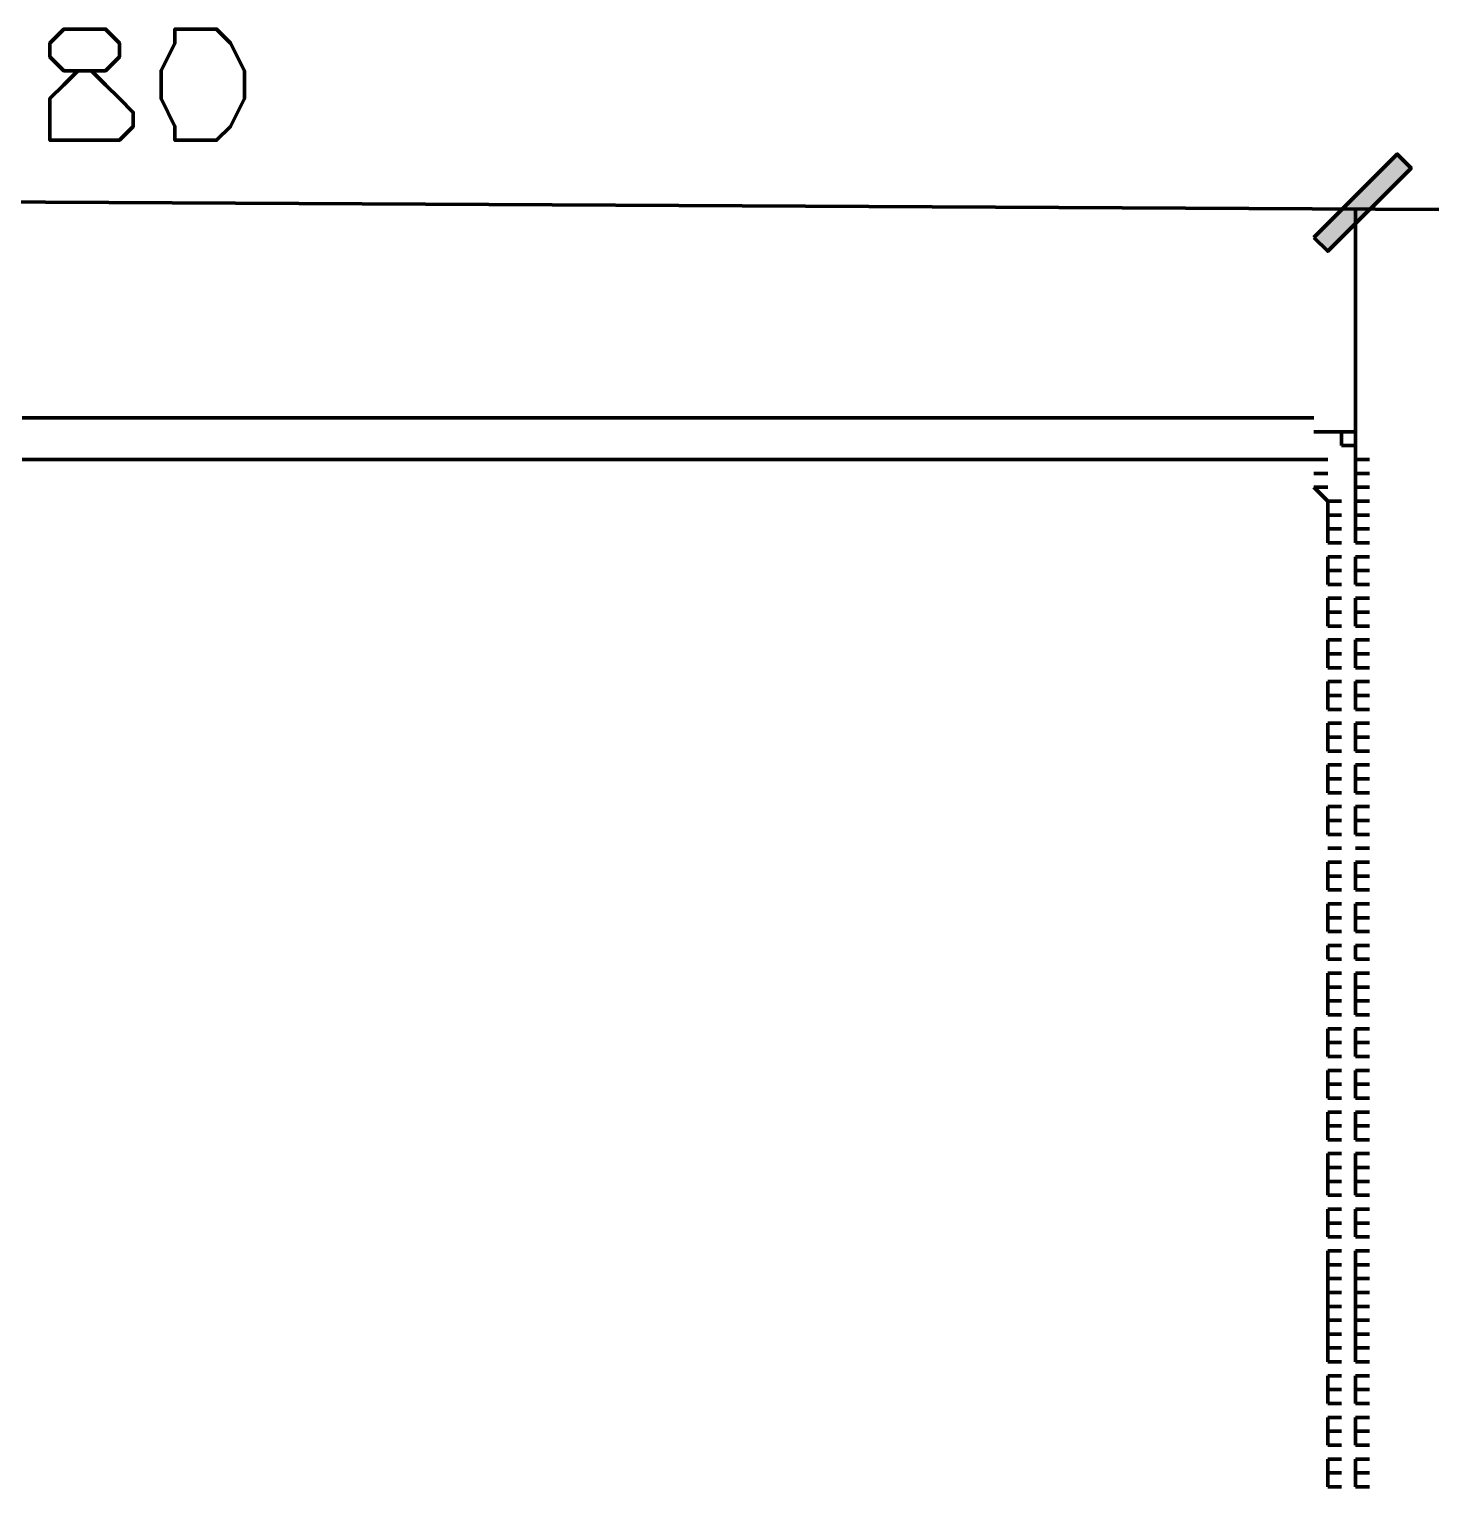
# Model space of a CAD drawing. Header units: inches. Extents: x 16 to 776, y 37 to 575.
# Drawn here: x 628.08 to 645, y 392.5 to 410 of the extents above; entities that cross this region are included whole.
import ezdxf

# ---------------------------------------------------------------- set-up
doc = ezdxf.new("R2010")
doc.units = ezdxf.units.IN
doc.header["$MEASUREMENT"] = 0
doc.layers.add('H', color=7, linetype='CONTINUOUS', lineweight=100)
doc.layers.add('P', color=250, linetype='CONTINUOUS', lineweight=100)

msp = doc.modelspace()

# ---------------------------------------------------------------- hatches: boundary and pattern name
at = {"layer": 'H', "linetype": 'Continuous'}
for points in [[(643.5, 407.5), (643.667, 407.333), (644.5, 408.5)], [(643.667, 407.333), (644.5, 408.5), (644.667, 408.333)]]:
    msp.add_hatch(color=0, dxfattribs=at).paths.add_polyline_path(points)

# ---------------------------------------------------------------- linework, layer by layer
at = {"layer": 'P', "color": 0, "linetype": 'Continuous'}
for points in [[(628.5, 410), (628.5, 410), (628.333, 409.833), (628.333, 409.667), (628.5, 409.5), (628.5, 409.5), (628.833, 409.5), (629, 409.333), (629.167, 409.167), (629.333, 409), (629.333, 408.833), (629.167, 408.667), (629, 408.667), (629, 408.667), (628.5, 408.667), (628.5, 408.667), (628.333, 408.667), (628.333, 408.833), (628.333, 409), (628.333, 409.167), (628.5, 409.333), (628.667, 409.5), (629, 409.5), (629, 409.5), (629.167, 409.667), (629.167, 409.833), (629, 410), (629, 410), (628.5, 410)], [(630, 410), (629.833, 410), (629.833, 409.833), (629.667, 409.5), (629.667, 409.167), (629.833, 408.833), (629.833, 408.667), (630, 408.667), (630.167, 408.667), (630.333, 408.667), (630.5, 408.833), (630.667, 409.167), (630.667, 409.5), (630.5, 409.833), (630.333, 410), (630.167, 410), (630, 410)], [(643.5, 407.5), (643.667, 407.333), (644.667, 408.333), (644.5, 408.5), (643.5, 407.5)], [(613.833, 408), (645, 407.833)], [(644, 404.333), (644, 407.833)], [(628, 405.333), (628.167, 405.333)], [(628.167, 405.333), (628.333, 405.333)], [(628.167, 405.333), (628.333, 405.333)], [(628.333, 405.333), (628.5, 405.333)], [(628.333, 405.333), (628.5, 405.333)], [(628.5, 405.333), (628.5, 405.333)], [(628.5, 405.333), (628.5, 405.333)], [(628.5, 405.333), (628.667, 405.333)], [(628.5, 405.333), (628.667, 405.333)], [(628.667, 405.333), (628.833, 405.333)], [(628.833, 405.333), (629, 405.333)], [(628.833, 405.333), (629, 405.333)], [(629, 405.333), (629, 405.333)], [(629, 405.333), (629, 405.333)], [(629, 405.333), (629.167, 405.333)], [(629, 405.333), (629.167, 405.333)], [(629.167, 405.333), (629.333, 405.333)], [(629.333, 405.333), (629.333, 405.333)], [(629.333, 405.333), (629.333, 405.333)], [(629.333, 405.333), (629.5, 405.333)], [(629.333, 405.333), (629.5, 405.333)], [(629.5, 405.333), (629.667, 405.333)], [(629.5, 405.333), (629.667, 405.333)], [(629.667, 405.333), (629.833, 405.333)], [(629.833, 405.333), (629.833, 405.333)], [(629.833, 405.333), (629.833, 405.333)], [(629.833, 405.333), (630, 405.333)], [(629.833, 405.333), (630, 405.333)], [(630, 405.333), (630.167, 405.333)], [(630, 405.333), (630.167, 405.333)], [(630.167, 405.333), (630.167, 405.333)], [(630.167, 405.333), (630.333, 405.333)], [(630.167, 405.333), (630.333, 405.333)], [(630.333, 405.333), (630.5, 405.333)], [(630.333, 405.333), (630.5, 405.333)], [(630.5, 405.333), (630.667, 405.333)], [(630.5, 405.333), (630.667, 405.333)], [(630.667, 405.333), (630.667, 405.333)], [(630.667, 405.333), (630.667, 405.333)], [(630.667, 405.333), (630.833, 405.333)], [(630.667, 405.333), (630.833, 405.333)], [(630.833, 405.333), (631, 405.333)], [(631, 405.333), (631, 405.333)], [(631, 405.333), (631, 405.333)], [(631, 405.333), (631.167, 405.333)], [(631, 405.333), (631.167, 405.333)], [(631.167, 405.333), (631.333, 405.333)], [(631.167, 405.333), (631.333, 405.333)], [(631.333, 405.333), (631.5, 405.333)], [(631.5, 405.333), (631.5, 405.333)], [(631.5, 405.333), (631.5, 405.333)], [(631.5, 405.333), (631.667, 405.333)], [(631.5, 405.333), (631.667, 405.333)], [(631.667, 405.333), (631.833, 405.333)], [(631.667, 405.333), (631.833, 405.333)], [(631.833, 405.333), (632, 405.333)], [(632, 405.333), (632, 405.333)], [(632, 405.333), (632, 405.333)], [(632, 405.333), (632.167, 405.333)], [(632, 405.333), (632.167, 405.333)], [(632.167, 405.333), (632.333, 405.333)], [(632.167, 405.333), (632.333, 405.333)], [(632.333, 405.333), (632.333, 405.333)], [(632.333, 405.333), (632.5, 405.333)], [(632.333, 405.333), (632.5, 405.333)], [(632.5, 405.333), (632.667, 405.333)], [(632.5, 405.333), (632.667, 405.333)], [(632.667, 405.333), (632.833, 405.333)], [(632.667, 405.333), (632.833, 405.333)], [(632.833, 405.333), (632.833, 405.333)], [(632.833, 405.333), (632.833, 405.333)], [(632.833, 405.333), (633, 405.333)], [(633, 405.333), (633.167, 405.333)], [(633, 405.333), (633.167, 405.333)], [(633.167, 405.333), (633.167, 405.333)], [(633.167, 405.333), (633.167, 405.333)], [(633.167, 405.333), (633.333, 405.333)], [(633.167, 405.333), (633.333, 405.333)], [(633.333, 405.333), (633.5, 405.333)], [(633.5, 405.333), (633.667, 405.333)], [(633.5, 405.333), (633.667, 405.333)], [(633.667, 405.333), (633.667, 405.333)], [(633.667, 405.333), (633.667, 405.333)], [(633.667, 405.333), (633.833, 405.333)], [(633.667, 405.333), (633.833, 405.333)], [(633.833, 405.333), (634, 405.333)], [(634, 405.333), (634, 405.333)], [(634, 405.333), (634, 405.333)], [(634, 405.333), (634.167, 405.333)], [(634, 405.333), (634.167, 405.333)], [(634.167, 405.333), (634.333, 405.333)], [(634.167, 405.333), (634.333, 405.333)], [(634.333, 405.333), (634.5, 405.333)], [(634.333, 405.333), (634.5, 405.333)], [(634.5, 405.333), (634.5, 405.333)], [(634.5, 405.333), (634.667, 405.333)], [(634.5, 405.333), (634.667, 405.333)], [(634.667, 405.333), (634.833, 405.333)], [(634.667, 405.333), (634.833, 405.333)], [(634.833, 405.333), (635, 405.333)], [(634.833, 405.333), (635, 405.333)], [(635, 405.333), (635, 405.333)], [(635, 405.333), (635.167, 405.333)], [(635, 405.333), (635.167, 405.333)], [(635.167, 405.333), (635.333, 405.333)], [(635.167, 405.333), (635.333, 405.333)], [(635.333, 405.333), (635.333, 405.333)], [(635.333, 405.333), (635.333, 405.333)], [(635.333, 405.333), (635.5, 405.333)], [(635.5, 405.333), (635.667, 405.333)], [(635.5, 405.333), (635.667, 405.333)], [(635.667, 405.333), (635.833, 405.333)], [(635.667, 405.333), (635.833, 405.333)], [(635.833, 405.333), (635.833, 405.333)], [(635.833, 405.333), (635.833, 405.333)], [(635.833, 405.333), (636, 405.333)], [(636, 405.333), (636.167, 405.333)], [(636, 405.333), (636.167, 405.333)], [(636.167, 405.333), (636.167, 405.333)], [(636.167, 405.333), (636.167, 405.333)], [(636.167, 405.333), (636.333, 405.333)], [(636.167, 405.333), (636.333, 405.333)], [(636.333, 405.333), (636.5, 405.333)], [(636.333, 405.333), (636.5, 405.333)], [(636.5, 405.333), (636.667, 405.333)], [(636.667, 405.333), (636.667, 405.333)], [(636.667, 405.333), (636.667, 405.333)], [(636.667, 405.333), (636.833, 405.333)], [(636.667, 405.333), (636.833, 405.333)], [(636.833, 405.333), (637, 405.333)], [(636.833, 405.333), (637, 405.333)], [(637, 405.333), (637, 405.333)], [(637, 405.333), (637.167, 405.333)], [(637, 405.333), (637.167, 405.333)], [(637.167, 405.333), (637.333, 405.333)], [(637.167, 405.333), (637.333, 405.333)], [(637.333, 405.333), (637.5, 405.333)], [(637.333, 405.333), (637.5, 405.333)], [(637.5, 405.333), (637.5, 405.333)], [(637.5, 405.333), (637.667, 405.333)], [(637.5, 405.333), (637.667, 405.333)], [(637.667, 405.333), (637.833, 405.333)], [(637.667, 405.333), (637.833, 405.333)], [(637.833, 405.333), (638, 405.333)], [(637.833, 405.333), (638, 405.333)], [(638, 405.333), (638, 405.333)], [(638, 405.333), (638.167, 405.333)], [(638, 405.333), (638.167, 405.333)], [(638.167, 405.333), (638.333, 405.333)], [(638.167, 405.333), (638.333, 405.333)], [(638.333, 405.333), (638.333, 405.333)], [(638.333, 405.333), (638.333, 405.333)], [(638.333, 405.333), (638.5, 405.333)], [(638.333, 405.333), (638.5, 405.333)], [(638.5, 405.333), (638.667, 405.333)], [(638.5, 405.333), (638.667, 405.333)], [(638.667, 405.333), (638.833, 405.333)], [(638.833, 405.333), (638.833, 405.333)], [(638.833, 405.333), (638.833, 405.333)], [(638.833, 405.333), (639, 405.333)], [(638.833, 405.333), (639, 405.333)], [(639, 405.333), (639.167, 405.333)], [(639, 405.333), (639.167, 405.333)], [(639.167, 405.333), (639.167, 405.333)], [(639.167, 405.333), (639.333, 405.333)], [(639.167, 405.333), (639.333, 405.333)], [(639.333, 405.333), (639.5, 405.333)], [(639.333, 405.333), (639.5, 405.333)], [(639.5, 405.333), (639.667, 405.333)], [(639.5, 405.333), (639.667, 405.333)], [(639.667, 405.333), (639.667, 405.333)], [(639.667, 405.333), (639.833, 405.333)], [(639.667, 405.333), (639.833, 405.333)], [(639.833, 405.333), (640, 405.333)], [(639.833, 405.333), (640, 405.333)], [(640, 405.333), (640, 405.333)], [(640, 405.333), (640, 405.333)], [(640, 405.333), (640.167, 405.333)], [(640.167, 405.333), (640.333, 405.333)], [(640.167, 405.333), (640.333, 405.333)], [(640.333, 405.333), (640.5, 405.333)], [(640.333, 405.333), (640.5, 405.333)], [(640.5, 405.333), (640.5, 405.333)], [(640.5, 405.333), (640.5, 405.333)], [(640.5, 405.333), (640.667, 405.333)], [(640.5, 405.333), (640.667, 405.333)], [(640.667, 405.333), (640.833, 405.333)], [(640.833, 405.333), (641, 405.333)], [(640.833, 405.333), (641, 405.333)], [(641, 405.333), (641, 405.333)], [(641, 405.333), (641, 405.333)], [(641, 405.333), (641.167, 405.333)], [(641, 405.333), (641.167, 405.333)], [(641.167, 405.333), (641.333, 405.333)], [(641.333, 405.333), (641.333, 405.333)], [(641.333, 405.333), (641.333, 405.333)], [(641.333, 405.333), (641.5, 405.333)], [(641.333, 405.333), (641.5, 405.333)], [(641.5, 405.333), (641.667, 405.333)], [(641.5, 405.333), (641.667, 405.333)], [(641.667, 405.333), (641.833, 405.333)], [(641.833, 405.333), (641.833, 405.333)], [(641.833, 405.333), (641.833, 405.333)], [(641.833, 405.333), (642, 405.333)], [(641.833, 405.333), (642, 405.333)], [(642, 405.333), (642.167, 405.333)], [(642, 405.333), (642.167, 405.333)], [(642.167, 405.333), (642.167, 405.333)], [(642.167, 405.333), (642.333, 405.333)], [(642.167, 405.333), (642.333, 405.333)], [(642.333, 405.333), (642.5, 405.333)], [(642.333, 405.333), (642.5, 405.333)], [(642.5, 405.333), (642.667, 405.333)], [(642.5, 405.333), (642.667, 405.333)], [(642.667, 405.333), (642.667, 405.333)], [(642.667, 405.333), (642.667, 405.333)], [(642.667, 405.333), (642.833, 405.333)], [(642.833, 405.333), (643, 405.333)], [(642.833, 405.333), (643, 405.333)], [(643, 405.333), (643, 405.333)], [(643, 405.333), (643, 405.333)], [(643, 405.333), (643.167, 405.333)], [(643, 405.333), (643.167, 405.333)], [(643.167, 405.333), (643.333, 405.333)], [(643.167, 405.333), (643.333, 405.333)], [(643.167, 405.333), (643.333, 405.333)], [(643.333, 405.333), (643.5, 405.333)], [(643.333, 405.333), (643.5, 405.333)], [(643.5, 405.333), (643.5, 405.333)], [(643.5, 405.333), (643.5, 405.333)], [(643.5, 405.167), (643.667, 405.167)], [(643.5, 405.167), (643.667, 405.167)], [(643.667, 405.167), (643.833, 405.167)], [(643.833, 405.167), (644, 405.167)], [(643.833, 405.167), (643.833, 405)], [(643.833, 405), (644, 405)], [(644, 405), (644, 405)], [(628, 404.833), (628.167, 404.833)], [(628.167, 404.833), (628.333, 404.833)], [(628.167, 404.833), (628.333, 404.833)], [(628.333, 404.833), (628.5, 404.833)], [(628.333, 404.833), (628.5, 404.833)], [(628.5, 404.833), (628.5, 404.833)], [(628.5, 404.833), (628.5, 404.833)], [(628.5, 404.833), (628.667, 404.833)], [(628.5, 404.833), (628.667, 404.833)], [(628.667, 404.833), (628.833, 404.833)], [(628.833, 404.833), (629, 404.833)], [(628.833, 404.833), (629, 404.833)], [(629, 404.833), (629, 404.833)], [(629, 404.833), (629, 404.833)], [(629, 404.833), (629.167, 404.833)], [(629, 404.833), (629.167, 404.833)], [(629.167, 404.833), (629.333, 404.833)], [(629.333, 404.833), (629.333, 404.833)], [(629.333, 404.833), (629.333, 404.833)], [(629.333, 404.833), (629.5, 404.833)], [(629.333, 404.833), (629.5, 404.833)], [(629.5, 404.833), (629.667, 404.833)], [(629.5, 404.833), (629.667, 404.833)], [(629.667, 404.833), (629.833, 404.833)], [(629.833, 404.833), (629.833, 404.833)], [(629.833, 404.833), (629.833, 404.833)], [(629.833, 404.833), (630, 404.833)], [(629.833, 404.833), (630, 404.833)], [(630, 404.833), (630.167, 404.833)], [(630, 404.833), (630.167, 404.833)], [(630.167, 404.833), (630.167, 404.833)], [(630.167, 404.833), (630.333, 404.833)], [(630.167, 404.833), (630.333, 404.833)], [(630.333, 404.833), (630.5, 404.833)], [(630.333, 404.833), (630.5, 404.833)], [(630.5, 404.833), (630.667, 404.833)], [(630.5, 404.833), (630.667, 404.833)], [(630.667, 404.833), (630.667, 404.833)], [(630.667, 404.833), (630.667, 404.833)], [(630.667, 404.833), (630.833, 404.833)], [(630.667, 404.833), (630.833, 404.833)], [(630.833, 404.833), (631, 404.833)], [(631, 404.833), (631, 404.833)], [(631, 404.833), (631, 404.833)], [(631, 404.833), (631.167, 404.833)], [(631, 404.833), (631.167, 404.833)], [(631.167, 404.833), (631.333, 404.833)], [(631.167, 404.833), (631.333, 404.833)], [(631.333, 404.833), (631.5, 404.833)], [(631.5, 404.833), (631.5, 404.833)], [(631.5, 404.833), (631.5, 404.833)], [(631.5, 404.833), (631.667, 404.833)], [(631.5, 404.833), (631.667, 404.833)], [(631.667, 404.833), (631.833, 404.833)], [(631.667, 404.833), (631.833, 404.833)], [(631.833, 404.833), (632, 404.833)], [(632, 404.833), (632, 404.833)], [(632, 404.833), (632, 404.833)], [(632, 404.833), (632.167, 404.833)], [(632, 404.833), (632.167, 404.833)], [(632.167, 404.833), (632.333, 404.833)], [(632.167, 404.833), (632.333, 404.833)], [(632.333, 404.833), (632.333, 404.833)], [(632.333, 404.833), (632.5, 404.833)], [(632.333, 404.833), (632.5, 404.833)], [(632.5, 404.833), (632.667, 404.833)], [(632.5, 404.833), (632.667, 404.833)], [(632.667, 404.833), (632.833, 404.833)], [(632.667, 404.833), (632.833, 404.833)], [(632.833, 404.833), (632.833, 404.833)], [(632.833, 404.833), (632.833, 404.833)], [(632.833, 404.833), (633, 404.833)], [(633, 404.833), (633.167, 404.833)], [(633, 404.833), (633.167, 404.833)], [(633.167, 404.833), (633.167, 404.833)], [(633.167, 404.833), (633.167, 404.833)], [(633.167, 404.833), (633.333, 404.833)], [(633.167, 404.833), (633.333, 404.833)], [(633.333, 404.833), (633.5, 404.833)], [(633.5, 404.833), (633.667, 404.833)], [(633.5, 404.833), (633.667, 404.833)], [(633.667, 404.833), (633.667, 404.833)], [(633.667, 404.833), (633.667, 404.833)], [(633.667, 404.833), (633.833, 404.833)], [(633.667, 404.833), (633.833, 404.833)], [(633.833, 404.833), (634, 404.833)], [(634, 404.833), (634, 404.833)], [(634, 404.833), (634, 404.833)], [(634, 404.833), (634.167, 404.833)], [(634, 404.833), (634.167, 404.833)], [(634.167, 404.833), (634.333, 404.833)], [(634.167, 404.833), (634.333, 404.833)], [(634.333, 404.833), (634.5, 404.833)], [(634.333, 404.833), (634.5, 404.833)], [(634.5, 404.833), (634.5, 404.833)], [(634.5, 404.833), (634.667, 404.833)], [(634.5, 404.833), (634.667, 404.833)], [(634.667, 404.833), (634.833, 404.833)], [(634.667, 404.833), (634.833, 404.833)], [(634.833, 404.833), (635, 404.833)], [(634.833, 404.833), (635, 404.833)], [(635, 404.833), (635, 404.833)], [(635, 404.833), (635.167, 404.833)], [(635, 404.833), (635.167, 404.833)], [(635.167, 404.833), (635.333, 404.833)], [(635.167, 404.833), (635.333, 404.833)], [(635.333, 404.833), (635.333, 404.833)], [(635.333, 404.833), (635.333, 404.833)], [(635.333, 404.833), (635.5, 404.833)], [(635.5, 404.833), (635.667, 404.833)], [(635.5, 404.833), (635.667, 404.833)], [(635.667, 404.833), (635.833, 404.833)], [(635.667, 404.833), (635.833, 404.833)], [(635.833, 404.833), (635.833, 404.833)], [(635.833, 404.833), (635.833, 404.833)], [(635.833, 404.833), (636, 404.833)], [(636, 404.833), (636.167, 404.833)], [(636, 404.833), (636.167, 404.833)], [(636.167, 404.833), (636.167, 404.833)], [(636.167, 404.833), (636.167, 404.833)], [(636.167, 404.833), (636.333, 404.833)], [(636.167, 404.833), (636.333, 404.833)], [(636.333, 404.833), (636.5, 404.833)], [(636.333, 404.833), (636.5, 404.833)], [(636.5, 404.833), (636.667, 404.833)], [(636.667, 404.833), (636.667, 404.833)], [(636.667, 404.833), (636.667, 404.833)], [(636.667, 404.833), (636.833, 404.833)], [(636.667, 404.833), (636.833, 404.833)], [(636.833, 404.833), (637, 404.833)], [(636.833, 404.833), (637, 404.833)], [(637, 404.833), (637, 404.833)], [(637, 404.833), (637.167, 404.833)], [(637, 404.833), (637.167, 404.833)], [(637.167, 404.833), (637.333, 404.833)], [(637.167, 404.833), (637.333, 404.833)], [(637.333, 404.833), (637.5, 404.833)], [(637.333, 404.833), (637.5, 404.833)], [(637.5, 404.833), (637.5, 404.833)], [(637.5, 404.833), (637.667, 404.833)], [(637.5, 404.833), (637.667, 404.833)], [(637.667, 404.833), (637.833, 404.833)], [(637.667, 404.833), (637.833, 404.833)], [(637.833, 404.833), (638, 404.833)], [(637.833, 404.833), (638, 404.833)], [(638, 404.833), (638, 404.833)], [(638, 404.833), (638.167, 404.833)], [(638, 404.833), (638.167, 404.833)], [(638.167, 404.833), (638.333, 404.833)], [(638.167, 404.833), (638.333, 404.833)], [(638.333, 404.833), (638.333, 404.833)], [(638.333, 404.833), (638.333, 404.833)], [(638.333, 404.833), (638.5, 404.833)], [(638.333, 404.833), (638.5, 404.833)], [(638.5, 404.833), (638.667, 404.833)], [(638.5, 404.833), (638.667, 404.833)], [(638.667, 404.833), (638.833, 404.833)], [(638.833, 404.833), (638.833, 404.833)], [(638.833, 404.833), (638.833, 404.833)], [(638.833, 404.833), (639, 404.833)], [(638.833, 404.833), (639, 404.833)], [(639, 404.833), (639.167, 404.833)], [(639, 404.833), (639.167, 404.833)], [(639.167, 404.833), (639.167, 404.833)], [(639.167, 404.833), (639.333, 404.833)], [(639.167, 404.833), (639.333, 404.833)], [(639.333, 404.833), (639.5, 404.833)], [(639.333, 404.833), (639.5, 404.833)], [(639.5, 404.833), (639.667, 404.833)], [(639.5, 404.833), (639.667, 404.833)], [(639.667, 404.833), (639.667, 404.833)], [(639.667, 404.833), (639.833, 404.833)], [(639.667, 404.833), (639.833, 404.833)], [(639.833, 404.833), (640, 404.833)], [(639.833, 404.833), (640, 404.833)], [(640, 404.833), (640, 404.833)], [(640, 404.833), (640, 404.833)], [(640, 404.833), (640.167, 404.833)], [(640.167, 404.833), (640.333, 404.833)], [(640.167, 404.833), (640.333, 404.833)], [(640.333, 404.833), (640.5, 404.833)], [(640.333, 404.833), (640.5, 404.833)], [(640.5, 404.833), (640.5, 404.833)], [(640.5, 404.833), (640.5, 404.833)], [(640.5, 404.833), (640.667, 404.833)], [(640.5, 404.833), (640.667, 404.833)], [(640.667, 404.833), (640.833, 404.833)], [(640.833, 404.833), (641, 404.833)], [(640.833, 404.833), (641, 404.833)], [(641, 404.833), (641, 404.833)], [(641, 404.833), (641, 404.833)], [(641, 404.833), (641.167, 404.833)], [(641, 404.833), (641.167, 404.833)], [(641.167, 404.833), (641.333, 404.833)], [(641.333, 404.833), (641.333, 404.833)], [(641.333, 404.833), (641.333, 404.833)], [(641.333, 404.833), (641.5, 404.833)], [(641.333, 404.833), (641.5, 404.833)], [(641.5, 404.833), (641.667, 404.833)], [(641.5, 404.833), (641.667, 404.833)], [(641.667, 404.833), (641.833, 404.833)], [(641.833, 404.833), (641.833, 404.833)], [(641.833, 404.833), (641.833, 404.833)], [(641.833, 404.833), (642, 404.833)], [(641.833, 404.833), (642, 404.833)], [(642, 404.833), (642.167, 404.833)], [(642, 404.833), (642.167, 404.833)], [(642.167, 404.833), (642.167, 404.833)], [(642.167, 404.833), (642.333, 404.833)], [(642.167, 404.833), (642.333, 404.833)], [(642.333, 404.833), (642.5, 404.833)], [(642.333, 404.833), (642.5, 404.833)], [(642.5, 404.833), (642.667, 404.833)], [(642.5, 404.833), (642.667, 404.833)], [(642.667, 404.833), (642.667, 404.833)], [(642.667, 404.833), (642.667, 404.833)], [(642.667, 404.833), (642.833, 404.833)], [(642.833, 404.833), (643, 404.833)], [(642.833, 404.833), (643, 404.833)], [(643, 404.833), (643, 404.833)], [(643, 404.833), (643, 404.833)], [(643, 404.833), (643.167, 404.833)], [(643, 404.833), (643.167, 404.833)], [(643.167, 404.833), (643.333, 404.833)], [(643.167, 404.833), (643.333, 404.833)], [(643.167, 404.833), (643.333, 404.833)], [(643.333, 404.833), (643.5, 404.833)], [(643.333, 404.833), (643.5, 404.833)], [(643.5, 404.833), (643.5, 404.833)], [(643.5, 404.833), (643.5, 404.833)], [(643.5, 404.833), (643.667, 404.833)], [(644, 404.833), (644, 404.833)], [(644, 404.833), (644, 404.833)], [(644, 404.833), (644.167, 404.833)], [(644, 404.833), (644.167, 404.833)], [(643.5, 404.667), (643.667, 404.667)], [(643.5, 404.667), (643.667, 404.667)], [(644, 404.667), (644.167, 404.667)], [(644, 404.667), (644, 404.5)], [(643.5, 404.5), (643.667, 404.5)], [(643.5, 404.5), (643.667, 404.333)], [(644, 404.5), (644.167, 404.5)], [(644, 404.5), (644, 404.333)], [(643.667, 404.333), (643.833, 404.333)], [(643.667, 404.333), (643.833, 404.333)], [(643.667, 404.333), (643.833, 404.333)], [(643.667, 404.333), (643.667, 404.167)], [(643.667, 404.333), (643.833, 404.333)], [(644, 404.333), (644.167, 404.333)], [(644, 404.333), (644.167, 404.333)], [(644, 404.333), (644.167, 404.333)], [(644, 404.333), (644, 404.167)], [(644, 404.333), (644.167, 404.333)], [(643.667, 404.167), (643.833, 404.167)], [(643.667, 404.167), (643.667, 404)], [(644, 404.167), (644.167, 404.167)], [(644, 404.167), (644, 404)], [(643.667, 404), (643.833, 404)], [(643.667, 404), (643.667, 404)], [(643.667, 404), (643.833, 404)], [(643.667, 404), (643.667, 403.833)], [(644, 404), (644.167, 404)], [(644, 404), (644, 404)], [(644, 404), (644.167, 404)], [(644, 404), (644, 403.833)], [(643.667, 403.833), (643.833, 403.833)], [(644, 403.833), (644.167, 403.833)], [(643.667, 403.667), (643.833, 403.667)], [(643.667, 403.667), (643.667, 403.5)], [(644, 403.667), (644.167, 403.667)], [(644, 403.667), (644, 403.5)], [(643.667, 403.5), (643.833, 403.5)], [(643.667, 403.5), (643.667, 403.5)], [(643.667, 403.5), (643.833, 403.5)], [(643.667, 403.5), (643.667, 403.333)], [(644, 403.5), (644.167, 403.5)], [(644, 403.5), (644, 403.5)], [(644, 403.5), (644.167, 403.5)], [(644, 403.5), (644, 403.333)], [(643.667, 403.333), (643.833, 403.333)], [(644, 403.333), (644.167, 403.333)], [(643.667, 403.167), (643.833, 403.167)], [(643.667, 403.167), (643.667, 403)], [(644, 403.167), (644.167, 403.167)], [(644, 403.167), (644, 403)], [(643.667, 403), (643.833, 403)], [(643.667, 403), (643.667, 403)], [(643.667, 403), (643.833, 403)], [(643.667, 403), (643.667, 402.833)], [(644, 403), (644.167, 403)], [(644, 403), (644, 403)], [(644, 403), (644.167, 403)], [(644, 403), (644, 402.833)], [(643.667, 402.833), (643.833, 402.833)], [(644, 402.833), (644.167, 402.833)], [(643.667, 402.667), (643.833, 402.667)], [(643.667, 402.667), (643.667, 402.667)], [(643.667, 402.667), (643.833, 402.667)], [(643.667, 402.667), (643.667, 402.5)], [(643.667, 402.5), (643.833, 402.5)], [(643.667, 402.5), (643.667, 402.333)], [(644, 402.667), (644.167, 402.667)], [(644, 402.667), (644, 402.667)], [(644, 402.667), (644.167, 402.667)], [(644, 402.667), (644, 402.5)], [(644, 402.5), (644.167, 402.5)], [(644, 402.5), (644, 402.333)], [(643.667, 402.333), (643.833, 402.333)], [(644, 402.333), (644.167, 402.333)], [(643.667, 402.167), (643.833, 402.167)], [(643.667, 402.167), (643.667, 402.167)], [(643.667, 402.167), (643.833, 402.167)], [(643.667, 402.167), (643.667, 402)], [(644, 402.167), (644.167, 402.167)], [(644, 402.167), (644, 402.167)], [(644, 402.167), (644.167, 402.167)], [(644, 402.167), (644, 402)], [(643.667, 402), (643.833, 402)], [(643.667, 402), (643.667, 401.833)], [(644, 402), (644.167, 402)], [(644, 402), (644, 401.833)], [(643.667, 401.833), (643.833, 401.833)], [(643.667, 401.833), (643.667, 401.833)], [(643.667, 401.833), (643.833, 401.833)], [(644, 401.833), (644.167, 401.833)], [(644, 401.833), (644, 401.833)], [(644, 401.833), (644.167, 401.833)], [(643.667, 401.667), (643.833, 401.667)], [(643.667, 401.667), (643.667, 401.5)], [(644, 401.667), (644.167, 401.667)], [(644, 401.667), (644, 401.5)], [(643.667, 401.5), (643.833, 401.5)], [(643.667, 401.5), (643.667, 401.333)], [(644, 401.5), (644.167, 401.5)], [(644, 401.5), (644, 401.333)], [(643.667, 401.333), (643.833, 401.333)], [(643.667, 401.333), (643.667, 401.333)], [(643.667, 401.333), (643.833, 401.333)], [(644, 401.333), (644.167, 401.333)], [(644, 401.333), (644, 401.333)], [(644, 401.333), (644.167, 401.333)], [(643.667, 401.167), (643.833, 401.167)], [(643.667, 401.167), (643.667, 401)], [(644, 401.167), (644.167, 401.167)], [(644, 401.167), (644, 401)], [(643.667, 401), (643.833, 401)], [(643.667, 401), (643.667, 401)], [(643.667, 401), (643.833, 401)], [(643.667, 401), (643.667, 400.833)], [(644, 401), (644.167, 401)], [(644, 401), (644, 401)], [(644, 401), (644.167, 401)], [(644, 401), (644, 400.833)], [(643.667, 400.833), (643.833, 400.833)], [(644, 400.833), (644.167, 400.833)], [(643.667, 400.667), (643.833, 400.667)], [(643.667, 400.667), (643.667, 400.5)], [(644, 400.667), (644.167, 400.667)], [(644, 400.667), (644, 400.5)], [(643.667, 400.5), (643.833, 400.5)], [(643.667, 400.5), (643.667, 400.5)], [(643.667, 400.5), (643.833, 400.5)], [(643.667, 400.5), (643.667, 400.333)], [(644, 400.5), (644.167, 400.5)], [(644, 400.5), (644, 400.5)], [(644, 400.5), (644.167, 400.5)], [(644, 400.5), (644, 400.333)], [(643.667, 400.333), (643.833, 400.333)], [(644, 400.333), (644.167, 400.333)], [(643.667, 400.167), (643.833, 400.167)], [(643.667, 400.167), (643.833, 400.167)], [(644, 400.167), (644.167, 400.167)], [(644, 400.167), (644.167, 400.167)], [(643.667, 400), (643.833, 400)], [(643.667, 400), (643.833, 400)], [(643.667, 400), (643.833, 400)], [(643.667, 400), (643.667, 399.833)], [(644, 400), (644.167, 400)], [(644, 400), (644.167, 400)], [(644, 400), (644.167, 400)], [(644, 400), (644, 399.833)], [(643.667, 399.833), (643.833, 399.833)], [(643.667, 399.833), (643.667, 399.667)], [(644, 399.833), (644.167, 399.833)], [(644, 399.833), (644, 399.667)], [(643.667, 399.667), (643.833, 399.667)], [(643.667, 399.667), (643.833, 399.667)], [(643.667, 399.667), (643.833, 399.667)], [(644, 399.667), (644.167, 399.667)], [(644, 399.667), (644.167, 399.667)], [(644, 399.667), (644.167, 399.667)], [(643.667, 399.5), (643.833, 399.5)], [(643.667, 399.5), (643.667, 399.333)], [(644, 399.5), (644.167, 399.5)], [(644, 399.5), (644, 399.333)], [(643.667, 399.333), (643.833, 399.333)], [(643.667, 399.333), (643.667, 399.167)], [(644, 399.333), (644.167, 399.333)], [(644, 399.333), (644, 399.167)], [(643.667, 399.167), (643.833, 399.167)], [(643.667, 399.167), (643.833, 399.167)], [(643.667, 399.167), (643.833, 399.167)], [(643.667, 399), (643.833, 399)], [(643.667, 399), (643.667, 398.833)], [(644, 399.167), (644.167, 399.167)], [(644, 399.167), (644.167, 399.167)], [(644, 399.167), (644.167, 399.167)], [(644, 399), (644.167, 399)], [(644, 399), (644, 398.833)], [(643.667, 398.833), (643.833, 398.833)], [(643.667, 398.833), (643.667, 398.833)], [(643.667, 398.833), (643.833, 398.833)], [(644, 398.833), (644.167, 398.833)], [(644, 398.833), (644, 398.833)], [(644, 398.833), (644.167, 398.833)], [(643.667, 398.667), (643.833, 398.667)], [(643.667, 398.667), (643.667, 398.5)], [(644, 398.667), (644.167, 398.667)], [(644, 398.667), (644, 398.5)], [(643.667, 398.5), (643.833, 398.5)], [(643.667, 398.5), (643.667, 398.333)], [(644, 398.5), (644.167, 398.5)], [(644, 398.5), (644, 398.333)], [(643.667, 398.333), (643.833, 398.333)], [(643.667, 398.333), (643.667, 398.333)], [(643.667, 398.333), (643.833, 398.333)], [(643.667, 398.333), (643.667, 398.167)], [(644, 398.333), (644.167, 398.333)], [(644, 398.333), (644, 398.333)], [(644, 398.333), (644.167, 398.333)], [(644, 398.333), (644, 398.167)], [(643.667, 398.167), (643.833, 398.167)], [(644, 398.167), (644.167, 398.167)], [(643.667, 398), (643.833, 398)], [(643.667, 398), (643.833, 398)], [(643.667, 398), (643.833, 398)], [(643.667, 398), (643.667, 397.833)], [(644, 398), (644.167, 398)], [(644, 398), (644.167, 398)], [(644, 398), (644.167, 398)], [(644, 398), (644, 397.833)], [(643.667, 397.833), (643.833, 397.833)], [(643.667, 397.833), (643.667, 397.667)], [(644, 397.833), (644.167, 397.833)], [(644, 397.833), (644, 397.667)], [(643.667, 397.667), (643.833, 397.667)], [(644, 397.667), (644.167, 397.667)], [(643.667, 397.5), (643.833, 397.5)], [(643.667, 397.5), (643.833, 397.5)], [(643.667, 397.5), (643.833, 397.5)], [(643.667, 397.5), (643.667, 397.333)], [(644, 397.5), (644.167, 397.5)], [(644, 397.5), (644.167, 397.5)], [(644, 397.5), (644.167, 397.5)], [(644, 397.5), (644, 397.333)], [(643.667, 397.333), (643.833, 397.333)], [(643.667, 397.333), (643.667, 397.167)], [(644, 397.333), (644.167, 397.333)], [(644, 397.333), (644, 397.167)], [(643.667, 397.167), (643.833, 397.167)], [(644, 397.167), (644.167, 397.167)], [(643.667, 397), (643.833, 397)], [(643.667, 397), (643.833, 397)], [(643.667, 397), (643.833, 397)], [(643.667, 397), (643.667, 396.833)], [(644, 397), (644.167, 397)], [(644, 397), (644.167, 397)], [(644, 397), (644.167, 397)], [(644, 397), (644, 396.833)], [(643.667, 396.833), (643.833, 396.833)], [(643.667, 396.833), (643.667, 396.667)], [(644, 396.833), (644.167, 396.833)], [(644, 396.833), (644, 396.667)], [(643.667, 396.667), (643.833, 396.667)], [(643.667, 396.667), (643.833, 396.667)], [(643.667, 396.667), (643.833, 396.667)], [(644, 396.667), (644.167, 396.667)], [(644, 396.667), (644.167, 396.667)], [(644, 396.667), (644.167, 396.667)], [(643.667, 396.5), (643.833, 396.5)], [(643.667, 396.5), (643.667, 396.333)], [(644, 396.5), (644.167, 396.5)], [(644, 396.5), (644, 396.333)], [(643.667, 396.333), (643.833, 396.333)], [(643.667, 396.333), (643.667, 396.167)], [(644, 396.333), (644.167, 396.333)], [(644, 396.333), (644, 396.167)], [(643.667, 396.167), (643.833, 396.167)], [(643.667, 396.167), (643.667, 396.167)], [(643.667, 396.167), (643.833, 396.167)], [(643.667, 396.167), (643.667, 396)], [(644, 396.167), (644.167, 396.167)], [(644, 396.167), (644, 396.167)], [(644, 396.167), (644.167, 396.167)], [(644, 396.167), (644, 396)], [(643.667, 396), (643.833, 396)], [(644, 396), (644.167, 396)], [(643.667, 395.833), (643.833, 395.833)], [(643.667, 395.833), (643.667, 395.833)], [(643.667, 395.833), (643.833, 395.833)], [(643.667, 395.833), (643.667, 395.667)], [(644, 395.833), (644.167, 395.833)], [(644, 395.833), (644, 395.833)], [(644, 395.833), (644.167, 395.833)], [(644, 395.833), (644, 395.667)], [(643.667, 395.667), (643.833, 395.667)], [(643.667, 395.667), (643.667, 395.5)], [(643.667, 395.5), (643.833, 395.5)], [(644, 395.667), (644.167, 395.667)], [(644, 395.667), (644, 395.5)], [(644, 395.5), (644.167, 395.5)], [(643.667, 395.333), (643.833, 395.333)], [(643.667, 395.333), (643.667, 395.333)], [(643.667, 395.333), (643.833, 395.333)], [(643.667, 395.333), (643.667, 395.167)], [(644, 395.333), (644.167, 395.333)], [(644, 395.333), (644, 395.333)], [(644, 395.333), (644.167, 395.333)], [(644, 395.333), (644, 395.167)], [(643.667, 395.167), (643.833, 395.167)], [(643.667, 395.167), (643.667, 395)], [(644, 395.167), (644.167, 395.167)], [(644, 395.167), (644, 395)], [(643.667, 395), (643.833, 395)], [(643.667, 395), (643.833, 395)], [(643.667, 395), (643.667, 394.833)], [(644, 395), (644.167, 395)], [(644, 395), (644.167, 395)], [(644, 395), (644, 394.833)], [(643.667, 394.833), (643.833, 394.833)], [(643.667, 394.833), (643.667, 394.667)], [(644, 394.833), (644.167, 394.833)], [(644, 394.833), (644, 394.667)], [(643.667, 394.667), (643.833, 394.667)], [(643.667, 394.667), (643.667, 394.5)], [(644, 394.667), (644.167, 394.667)], [(644, 394.667), (644, 394.5)], [(643.667, 394.5), (643.833, 394.5)], [(643.667, 394.5), (643.833, 394.5)], [(643.667, 394.5), (643.667, 394.333)], [(644, 394.5), (644.167, 394.5)], [(644, 394.5), (644.167, 394.5)], [(644, 394.5), (644, 394.333)], [(643.667, 394.333), (643.833, 394.333)], [(643.667, 394.333), (643.667, 394.167)], [(644, 394.333), (644.167, 394.333)], [(644, 394.333), (644, 394.167)], [(643.667, 394.167), (643.833, 394.167)], [(643.667, 394.167), (643.667, 394)], [(644, 394.167), (644.167, 394.167)], [(644, 394.167), (644, 394)], [(643.667, 394), (643.833, 394)], [(643.667, 394), (643.667, 394)], [(643.667, 394), (643.833, 394)], [(644, 394), (644.167, 394)], [(644, 394), (644, 394)], [(644, 394), (644.167, 394)], [(643.667, 393.833), (643.833, 393.833)], [(643.667, 393.833), (643.667, 393.667)], [(644, 393.833), (644.167, 393.833)], [(644, 393.833), (644, 393.667)], [(643.667, 393.667), (643.833, 393.667)], [(643.667, 393.667), (643.667, 393.667)], [(643.667, 393.667), (643.833, 393.667)], [(643.667, 393.667), (643.667, 393.5)], [(644, 393.667), (644.167, 393.667)], [(644, 393.667), (644, 393.667)], [(644, 393.667), (644.167, 393.667)], [(644, 393.667), (644, 393.5)], [(643.667, 393.5), (643.833, 393.5)], [(644, 393.5), (644.167, 393.5)], [(643.667, 393.333), (643.833, 393.333)], [(643.667, 393.333), (643.667, 393.167)], [(644, 393.333), (644.167, 393.333)], [(644, 393.333), (644, 393.167)], [(643.667, 393.167), (643.833, 393.167)], [(643.667, 393.167), (643.667, 393.167)], [(643.667, 393.167), (643.833, 393.167)], [(643.667, 393.167), (643.667, 393)], [(644, 393.167), (644.167, 393.167)], [(644, 393.167), (644, 393.167)], [(644, 393.167), (644.167, 393.167)], [(644, 393.167), (644, 393)], [(643.667, 393), (643.833, 393)], [(644, 393), (644.167, 393)], [(643.667, 392.833), (643.833, 392.833)], [(643.667, 392.833), (643.667, 392.833)], [(643.667, 392.833), (643.833, 392.833)], [(643.667, 392.833), (643.667, 392.667)], [(644, 392.833), (644.167, 392.833)], [(644, 392.833), (644, 392.833)], [(644, 392.833), (644.167, 392.833)], [(644, 392.833), (644, 392.667)], [(643.667, 392.667), (643.833, 392.667)], [(643.667, 392.667), (643.667, 392.5)], [(644, 392.667), (644.167, 392.667)], [(644, 392.667), (644, 392.5)], [(643.667, 392.5), (643.833, 392.5)], [(644, 392.5), (644.167, 392.5)]]:
    msp.add_lwpolyline(points, dxfattribs=at)

doc.saveas('drawing.dxf')
